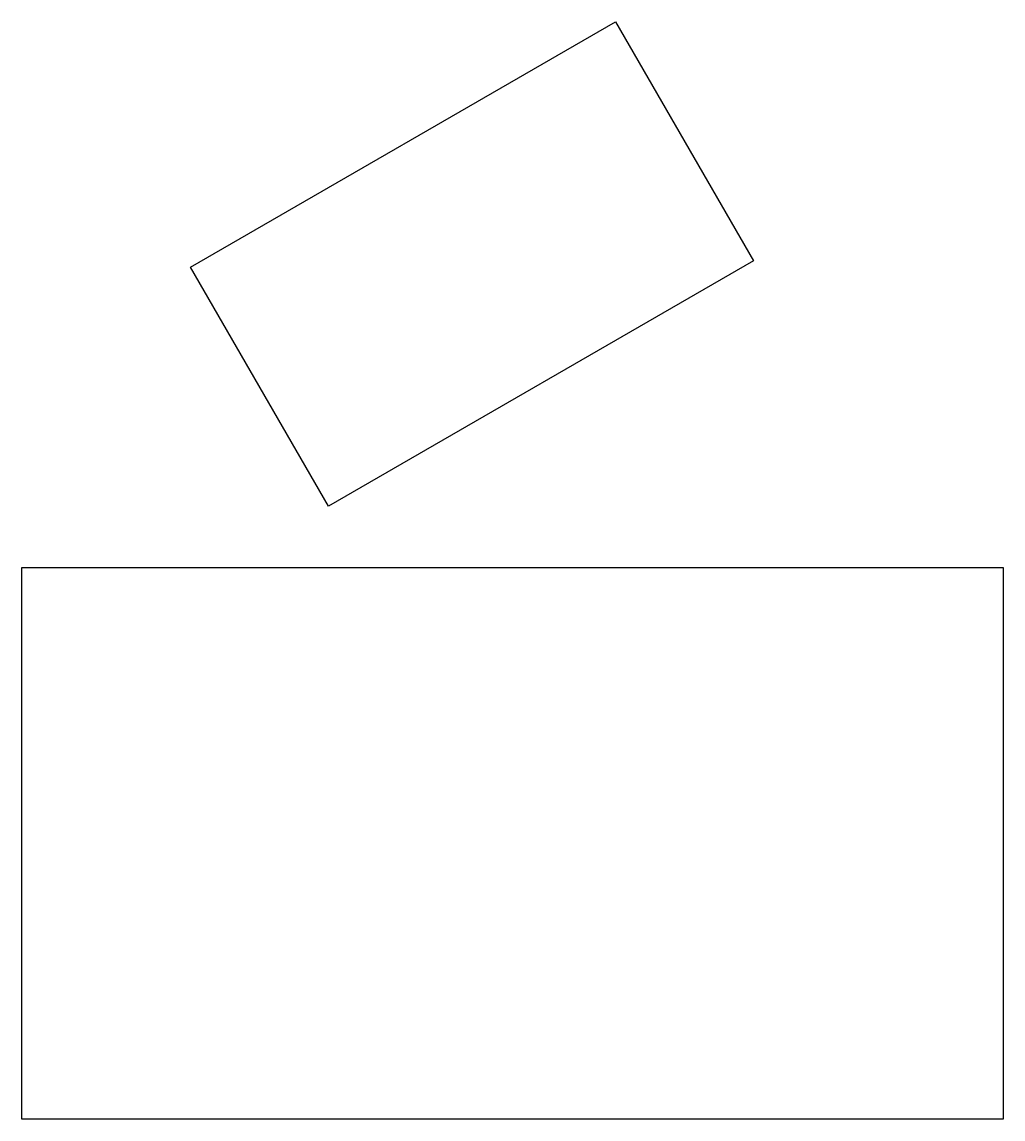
# Model space of a CAD drawing. Header units: metres. Extents: x 2 to 8.4, y 1 to 8.16.
import ezdxf

# ---------------------------------------------------------------- set-up
doc = ezdxf.new("R2010")
doc.units = ezdxf.units.M
picture_1 = doc.add_image_def('image1.jpg', size_in_pixel=(640, 360))

msp = doc.modelspace()

# ---------------------------------------------------------------- pictures from other files: only their frames are drawn
image = msp.add_image(picture_1, insert=(4, 5), size_in_units=(3.2, 1.8), rotation=30)
image = msp.add_image(picture_1, insert=(2, 1), size_in_units=(6.4, 3.6))

doc.saveas('drawing.dxf')
